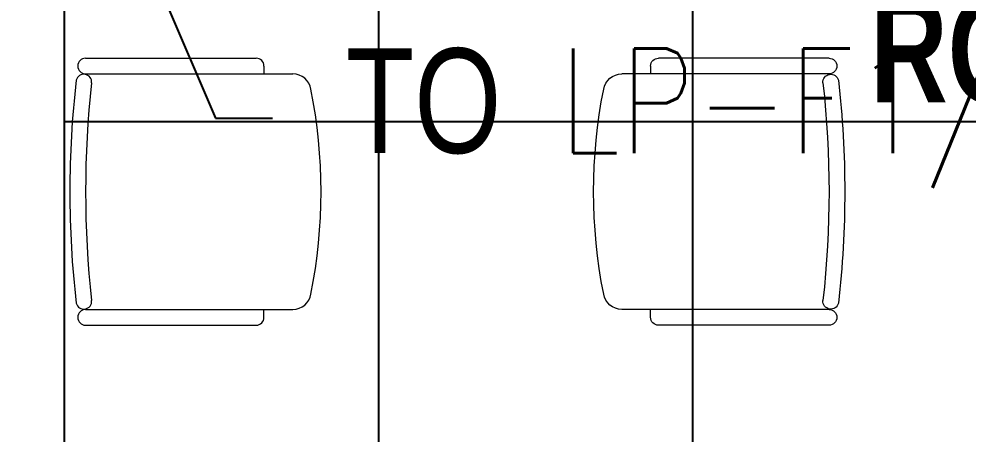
# Model space of a CAD drawing. Extents: x -12260 to 57327, y -29287 to 19916.
# Drawn here: x 25789 to 27601, y -5007 to -4214 of the extents above; entities that cross this region are included whole.
import ezdxf
from ezdxf import colors
from ezdxf.entities.mleader import LeaderData, LeaderLine
from ezdxf.math import Vec2, Vec3

# ---------------------------------------------------------------- set-up
doc = ezdxf.new("R2010")
doc.units = 0
doc.header["$LTSCALE"] = 0.25
doc.linetypes.add('DASHDOT', pattern=[25.4, 12.7, -6.35, 0, -6.35])
for name, color, linetype, lineweight in [('01-First Floor-FUR$0$72_EGR_BASE_TEXT', 252, 'Continuous', 5), ('01-First Floor-FUR$0$LOADING', 253, 'Continuous', 5), ('01-First Floor-FUR$0$Walls', 251, 'Continuous', 5), ('E-LITE-CIRC @ 100', 6, 'Continuous', 25), ('E-LITE-CLNG-CNDT', 6, 'DASHDOT', 35)]:
    doc.layers.add(name, color=color, linetype=linetype, lineweight=lineweight)
doc.layers.add('01-First Floor-FUR$0$FALSE CEILING', color=251, linetype='Continuous')
doc.layers.add('01-First Floor-FUR$0$TME-NON MEDICAL FURNITURE', color=242, linetype='Continuous')
doc.styles.add('01-First Floor-FUR$0$X3G_ENTITY_9EC9', font='swisscl.ttf', dxfattribs={"height": 0.2})
doc.styles.add('DC_SIMPLEX', font='SIMPLEX.shx', dxfattribs={"width": 0.7})

# ---------------------------------------------------------------- blocks, each defined once
blk = doc.blocks.new('01-First Floor-FUR$0$GF21016-P')
at = {"layer": '01-First Floor-FUR$0$LOADING', "extrusion": (-1.24384e-09, -1.20261e-09, -1)}
for p, q in [((0.0128, 0.0179), (0.0128, 0.4136)), ((0.4628, 0.0179), (0.4628, 0.4136)), ((-0.0022, 0.3585), (0.0128, 0.3585)), ((0.4778, 0.3585), (0.4628, 0.3585)), ((-0.0172, 0.0179), (-0.0172, 0.3435)), ((0.4928, 0.0179), (0.4928, 0.3435)), ((0.4778, 0.0029), (0.4778, 0.0029))]:
    blk.add_line(p, q, dxfattribs=at)
for centre, radius, start, end in [((-0.2378, -0.5362), 1.0036, 78.7568, 101.2432), ((-0.0478, 0.4136), 0.035, 0, 80.6557), ((-0.4278, 0.4136), 0.035, 99.3443, 180), ((0.0022, 0.3435), 0.015, 0, 90), ((-0.4778, 0.3435), 0.015, 90, 180), ((-0.0284, 0.0145), 0.015, 284.3864, 95.5209), ((-0.2378, 1.8928), 1.8749, 263.6341, 276.3659), ((-0.4471, 0.0145), 0.015, 84.4791, 255.6136), ((0.0022, 0.0179), 0.015, 270, 0), ((0.0022, 0.0179), 0.015, 180, 270), ((-0.2378, 1.8734), 1.8855, 263.5119, 276.4881), ((-0.4778, 0.0179), 0.015, 270, 0), ((-0.4778, 0.0179), 0.015, 180, 270)]:
    blk.add_arc(centre, radius, start, end, dxfattribs=at)
blk = doc.blocks.new('01-First Floor-FUR')
at = {"layer": '01-First Floor-FUR$0$FALSE CEILING', "linetype": 'Continuous'}
for p, q in [((26476, -6810), (26476, -2810)), ((27076, -6810), (27076, -2810)), ((25876, -4410), (29376, -4410))]:
    blk.add_line(p, q, dxfattribs=at)
at = {"layer": '01-First Floor-FUR$0$FALSE CEILING'}
blk.add_lwpolyline([(29376, -6810), (25876, -6810), (25876, -2810), (29376, -2810)], close=True, dxfattribs=at)
at = {"layer": '01-First Floor-FUR$0$Walls'}
blk.add_line((25876, -2810), (25876, -5730), dxfattribs=at)
at = {"layer": '01-First Floor-FUR$0$TME-NON MEDICAL FURNITURE', "color": 1, "extrusion": (-1.86519e-05, 4.75185e-05, 1), "xscale": -1000.000000000004, "yscale": 1000.000000000004, "zscale": -1000.000000000004, "rotation": 270.0000250975433}
blk.add_blockref('01-First Floor-FUR$0$GF21016-P', (25898.4, -4782.1, -0.9), dxfattribs=at)
at = {"layer": '01-First Floor-FUR$0$TME-NON MEDICAL FURNITURE', "color": 1, "extrusion": (1.86519e-05, 4.75185e-05, 1), "xscale": 1000.000000000004, "yscale": 1000.000000000004, "zscale": -1000.000000000001, "rotation": 89.99997490245674}
blk.add_blockref('01-First Floor-FUR$0$GF21016-P', (27353.6, -4782.1, 0.1), dxfattribs=at)
at = {"layer": '01-First Floor-FUR$0$72_EGR_BASE_TEXT', "insert": (27733.3, -3506.6), "char_height": 200, "width": 3714.666, "attachment_point": 2, "style": '01-First Floor-FUR$0$X3G_ENTITY_9EC9'}
blk.add_mtext('{\\fSwis721 LtCn BT|b1|i0|c0|p34;OBSTETRICS AND GYNAECOLOGY CONSULTATION / EXAMINATION ROOM}', dxfattribs=at)
blk = doc.blocks.new('ARR0W')
at = {"color": 45}
blk.add_ellipse((0, 0), major_axis=(0.4, 0), ratio=0.4, dxfattribs=at)
at = {"color": 45, "ltscale": 0.5}
blk.add_solid([(-1.4, 0.167), (-0.4, 0), (-1.4, -0.167)], dxfattribs=at)

msp = doc.modelspace()

# ---------------------------------------------------------------- block references
at = {"layer": 'E-LITE-CLNG-CNDT'}
msp.add_blockref('01-First Floor-FUR', (0, 0), dxfattribs=at)

# ---------------------------------------------------------------- leaders
at = {"layer": 'E-LITE-CIRC @ 100'}
ml = msp.add_multileader_mtext('Standard', dxfattribs=at)
ml.set_content('{\\Fdc_el_romans|c0;\\W0.8;TO\\Fromans|c0; \\Fsimplex|c0;LP-F1/S25}', color=256, style='DC_SIMPLEX')
ml.set_leader_properties()
ml.set_arrow_properties(name='ARR0W')
ml.build(insert=Vec2(0, 0))
ml.multileader.update_dxf_attribs({"dogleg_length": 200, "arrow_head_size": 140, "scale": 100})
ctx = ml.context
ctx.base_point, ctx.scale, ctx.char_height, ctx.arrow_head_size, ctx.landing_gap_size, ctx.plane_origin, ctx.plane_x_axis, ctx.plane_y_axis = Vec3(26273.1, -4403.9, 0), 100, 200, 140, 140, Vec3(48077.4, 2083, 0), Vec3(1, -0.000001, 0), Vec3(0.000001, 1, 0)
notes = []
notes.append((ctx, [(0, (1, 1, 0), (26164.3, -4403.9, 0), (1, -0.000001, 0), 108.8, [(0, [(25822.5, -3602.7, 0)], 0, [])])]))
ctx.mtext.insert, ctx.mtext.text_direction, ctx.mtext.rotation, ctx.mtext.flow_direction = Vec3(26413.1, -4270.5, 0), Vec3(1, -0.000001, 0), 6.283185, 5
for ctx, leaders in notes:
    for number, flags, end, landing, length, lines in leaders:
        leader = LeaderData()
        leader.index, (leader.has_last_leader_line, leader.has_dogleg_vector, leader.attachment_direction) = number, flags
        leader.last_leader_point, leader.dogleg_vector, leader.dogleg_length = Vec3(end), Vec3(landing), length
        for number, points, colour, breaks in lines:
            line = LeaderLine()
            line.index, line.vertices, line.color, line.breaks = number, Vec3.list(points), colors.encode_raw_color(colour), breaks
            leader.lines.append(line)
        ctx.leaders.append(leader)

doc.saveas('drawing.dxf')
